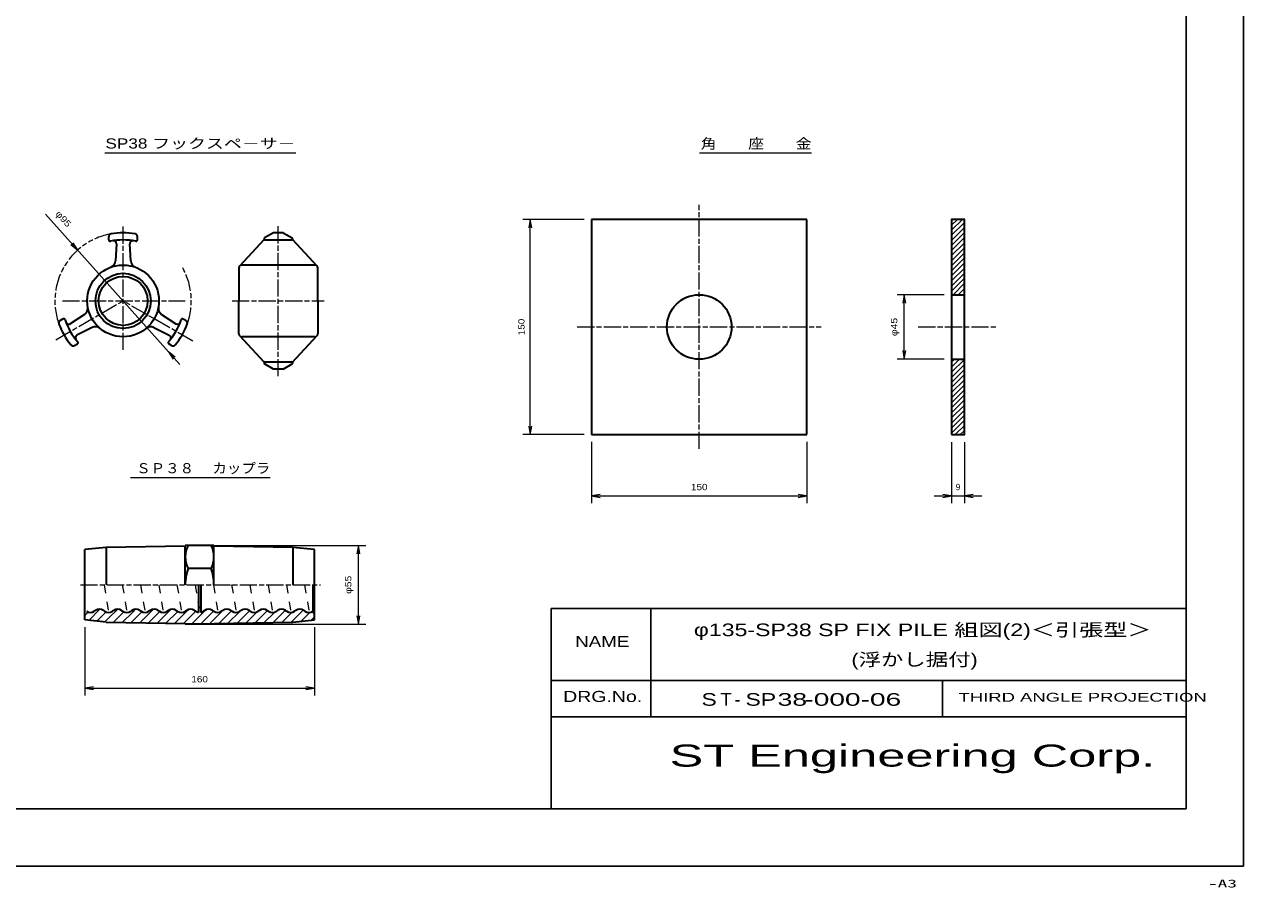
# Model space of a CAD drawing. Units: millimetres at full size, sheet at 1:1. Extents: x 0 to 1680, y -15 to 1188.
# Drawn here: x 831 to 1680, y -15 to 587 of the extents above; entities that cross this region are included whole.
import ezdxf
from ezdxf.enums import TextEntityAlignment as Align

# ---------------------------------------------------------------- set-up
doc = ezdxf.new("R2010")
doc.units = ezdxf.units.MM
for name, pattern in [('CHAIN', [18.5, 12, -1.5, 3.5, -1.5]), ('CHAIN_DOUBLE_DASH', [23.5, 12, -1.5, 3.5, -1.5, 3.5, -1.5]), ('DASHED_SPACED', [12, 6, -6])]:
    doc.linetypes.add(name, pattern=pattern)
for name, color, linetype, lineweight in [('1外形線', 7, 'Continuous', 35), ('2細線', 3, 'Continuous', 20), ('3隠れ線', 2, 'DASHED_SPACED', 13), ('4中心線', 1, 'CHAIN', 15), ('5想像線', 6, 'CHAIN_DOUBLE_DASH', 13), ('6寸法線', 4, 'Continuous', 13), ('7 枠・タイトル', 7, 'Continuous', 25), ('DEFPOINTS_8', 7, 'Continuous', 25)]:
    doc.layers.add(name, color=color, linetype=linetype, lineweight=lineweight)
doc.styles.add('Arial', font='')
doc.styles.add('txt', font='')
doc.styles.add('ＭＳ Ｐゴシック', font='')
doc.styles.get('Arial').set_extended_font_data('Arial')
doc.styles.get('txt').set_extended_font_data('txt')
doc.styles.get('ＭＳ Ｐゴシック').set_extended_font_data('MS PGothic')

# ---------------------------------------------------------------- blocks, each defined once
blk = doc.blocks.new('open_arrow')
at = {"color": 0, "linetype": 'Continuous', "lineweight": -2}
blk.add_lwpolyline([(7.5, 1.25), (0, 0), (7.5, -1.25)], dxfattribs=at)

msp = doc.modelspace()

# ---------------------------------------------------------------- linework, layer by layer
at = {"layer": '1外形線'}
for p, q in [((1225.735, 450.756), (1225.735, 300.756)), ((1375.735, 450.756), (1225.735, 450.756)), ((1375.735, 300.756), (1375.735, 450.756)), ((889.347, 436.47), (889.347, 438.702)), ((894.712, 433.753), (894.044, 421.81)), ((904.651, 421.81), (903.983, 433.753)), ((909.347, 436.47), (909.347, 438.702)), ((997.732, 436.638), (980.605, 418.325)), ((1004.134, 441.411), (997.888, 437.807)), ((998.27, 436.411), (1016.77, 436.411)), ((1010.905, 441.411), (1004.134, 441.411)), ((1010.905, 441.411), (1017.151, 437.807)), ((1017.307, 436.638), (1034.434, 418.325)), ((980.02, 416.911), (980.02, 393.911)), ((1033.02, 418.911), (982.02, 418.911)), ((1035.02, 393.911), (1035.02, 416.911)), ((980.02, 370.911), (980.02, 393.911)), ((1035.02, 393.911), (1035.02, 370.911)), ((1476.511, 398.256), (1485.511, 398.256)), ((872.526, 384.51), (862.517, 378.008)), ((926.16, 384.555), (936.169, 378.005)), ((855.542, 380.222), (857.477, 381.336)), ((877.829, 375.376), (867.155, 369.983)), ((920.856, 375.369), (931.533, 369.976)), ((943.137, 380.176), (941.204, 381.292)), ((997.732, 351.184), (980.605, 369.497)), ((1033.02, 368.911), (982.02, 368.911)), ((1017.307, 351.184), (1034.434, 369.497)), ((865.549, 362.864), (867.483, 363.98)), ((933.137, 362.855), (931.204, 363.972)), ((1004.134, 346.411), (997.888, 350.016)), ((998.27, 351.411), (1016.77, 351.411)), ((1010.905, 346.411), (1017.151, 350.016)), ((1476.511, 353.256), (1485.511, 353.256)), ((1010.905, 346.411), (1004.134, 346.411)), ((1225.735, 300.756), (1375.735, 300.756)), ((887.661, 222.123), (872.661, 220.623)), ((942.661, 223.123), (887.661, 222.123)), ((887.661, 222.123), (887.661, 196.123)), ((962.661, 223.623), (942.661, 223.623)), ((942.661, 196.123), (942.661, 223.623)), ((962.661, 196.123), (962.661, 223.623)), ((1017.661, 222.123), (962.661, 223.123)), ((1017.661, 222.123), (1017.661, 196.123)), ((1032.661, 220.623), (1017.661, 222.123)), ((872.661, 171.623), (872.661, 220.623)), ((1032.661, 171.623), (1032.661, 220.623)), ((960.661, 207.514), (944.661, 207.514)), ((951.911, 196.123), (951.911, 176.944)), ((953.411, 196.123), (953.411, 176.925)), ((1031.661, 176.673), (1031.661, 196.123)), ((951.911, 180.623), (953.411, 180.623)), ((887.661, 170.123), (872.661, 171.623)), ((880.151, 178.272), (879.247, 177.684)), ((885.597, 178.272), (886.501, 177.684)), ((887.661, 170.123), (942.661, 169.123)), ((892.851, 178.272), (891.947, 177.684)), ((898.297, 178.272), (899.201, 177.684)), ((905.551, 178.272), (904.647, 177.684)), ((910.997, 178.272), (911.901, 177.684)), ((918.251, 178.272), (917.347, 177.684)), ((923.697, 178.272), (924.601, 177.684)), ((930.951, 178.272), (930.047, 177.684)), ((936.397, 178.272), (937.301, 177.684)), ((943.651, 178.272), (942.747, 177.684)), ((949.097, 178.272), (950.001, 177.684)), ((956.225, 178.272), (955.321, 177.684)), ((961.671, 178.272), (962.575, 177.684)), ((962.661, 169.123), (1017.661, 170.123)), ((968.925, 178.272), (968.021, 177.684)), ((974.371, 178.272), (975.275, 177.684)), ((981.625, 178.272), (980.721, 177.684)), ((987.071, 178.272), (987.975, 177.684)), ((994.325, 178.272), (993.421, 177.684)), ((999.771, 178.272), (1000.675, 177.684)), ((1007.025, 178.272), (1006.121, 177.684)), ((1012.471, 178.272), (1013.375, 177.684)), ((1017.661, 170.123), (1032.661, 171.623)), ((1019.725, 178.272), (1018.821, 177.684)), ((1025.171, 178.272), (1026.075, 177.684)), ((1031.661, 177.775), (1031.521, 177.684)), ((1031.661, 176.673), (1032.661, 175.673)), ((942.661, 168.623), (942.661, 169.123)), ((962.661, 168.623), (942.661, 168.623)), ((962.661, 168.623), (962.661, 169.123))]:
    msp.add_line(p, q, dxfattribs=at)
msp.add_lwpolyline([(1476.511, 300.756), (1485.511, 300.756), (1485.511, 450.756), (1476.511, 450.756)], close=True, dxfattribs=at)
for centre, radius in [((899.347, 393.911), 25), ((899.347, 393.911), 19.245), ((899.347, 393.911), 17.045), ((1300.735, 375.756), 22.5)]:
    msp.add_circle(centre, radius, dxfattribs=at)
for centre, radius, start, end in [((891.347, 438.702), 2, 100.12662, 180), ((890.347, 436.47), 1, 180, 281.94054), ((899.347, 393.911), 42.5, 78.05946, 101.94054), ((899.347, 393.911), 47.5, 79.87338, 100.12662), ((892.715, 433.864), 2, 356.79773, 99.42516), ((905.979, 433.864), 2, 80.57484, 183.20227), ((907.347, 438.702), 2, 0, 79.87338), ((908.347, 436.47), 1, 258.05946, 0), ((998.27, 437.161), 0.75, 119.38061, 270), ((1016.77, 437.161), 0.75, 270, 60.61939), ((889.051, 422.089), 5, 290.07144, 356.79773), ((909.643, 422.089), 5, 183.20227, 249.92856), ((982.02, 416.911), 2, 90, 180), ((1033.02, 416.911), 2, 0, 90), ((869.803, 388.703), 5, 303.00732, 9.99778), ((928.898, 388.739), 5, 170.07144, 236.79773), ((856.541, 378.489), 2, 119.93961, 199.81299), ((899.347, 393.911), 47.5, 199.81299, 220.11194), ((857.976, 380.47), 1, 17.99907, 119.93961), ((899.347, 393.911), 42.5, 197.99907, 221.92586), ((861.428, 379.685), 2, 200.56422, 303.00732), ((880.083, 370.913), 5, 50.0497, 116.80383), ((918.602, 370.906), 5, 63.20227, 129.92856), ((899.347, 393.911), 42.5, 318.05946, 341.94054), ((899.347, 393.911), 47.5, 319.87338, 340.12662), ((937.264, 379.678), 2, 236.79773, 339.42516), ((940.704, 380.426), 1, 60, 161.94054), ((942.137, 378.444), 2, 340.12662, 60), ((868.057, 368.198), 2, 116.80383, 219.41184), ((866.983, 364.846), 1, 299.98531, 41.92586), ((931.704, 364.838), 1, 138.05946, 240), ((930.632, 368.191), 2, 320.57484, 63.20227), ((982.02, 370.911), 2, 180, 270), ((1033.02, 370.911), 2, 270, 0), ((864.549, 364.596), 2, 220.11194, 299.98531), ((934.137, 364.587), 2, 240, 319.87338), ((998.27, 350.661), 0.75, 90, 240.61939), ((1016.77, 350.661), 0.75, 299.38061, 90), ((959.88, 215.568), 17.219, 152.11024, 207.88976), ((945.442, 215.568), 17.219, 332.11024, 27.88976), ((976.099, 196.123), 33.438, 160.08312, 180), ((929.223, 196.123), 33.438, 0, 19.91688), ((882.874, 174.078), 5, 57.00469, 122.99531), ((895.574, 174.078), 5, 57.00469, 122.99531), ((908.274, 174.078), 5, 57.00469, 122.99531), ((920.974, 174.078), 5, 57.00469, 122.99531), ((933.674, 174.078), 5, 57.00469, 122.99531), ((946.374, 174.078), 5, 57.00469, 122.99531), ((958.948, 174.078), 5, 57.00469, 122.99531), ((971.648, 174.078), 5, 57.00469, 122.99531), ((984.348, 174.078), 5, 57.00469, 122.99531), ((997.048, 174.078), 5, 57.00469, 122.99531), ((1009.748, 174.078), 5, 57.00469, 122.99531), ((1022.448, 174.078), 5, 57.00469, 122.99531), ((876.524, 181.878), 5, 237.00469, 302.99531), ((889.224, 181.878), 5, 237.00469, 302.99531), ((901.924, 181.878), 5, 237.00469, 302.99531), ((914.624, 181.878), 5, 237.00469, 302.99531), ((927.324, 181.878), 5, 237.00469, 302.99531), ((940.024, 181.878), 5, 237.00469, 302.99531), ((952.724, 181.878), 5, 237.00469, 260.6437), ((952.598, 181.878), 5, 279.3563, 302.99531), ((965.298, 181.878), 5, 237.00469, 302.99531), ((977.998, 181.878), 5, 237.00469, 302.99531), ((990.698, 181.878), 5, 237.00469, 302.99531), ((1003.398, 181.878), 5, 237.00469, 302.99531), ((1016.098, 181.878), 5, 237.00469, 302.99531), ((1028.798, 181.878), 5, 237.00469, 302.99531)]:
    msp.add_arc(centre, radius, start, end, dxfattribs=at)
at = {"layer": '2細線'}
for p, q in [((1476.511, 450.239), (1477.028, 450.756)), ((1476.511, 446.704), (1480.563, 450.756)), ((1476.511, 443.168), (1484.099, 450.756)), ((1476.511, 439.633), (1485.511, 448.633)), ((1476.511, 436.097), (1485.511, 445.097)), ((1476.511, 432.562), (1485.511, 441.562)), ((1476.511, 429.026), (1485.511, 438.026)), ((1476.511, 425.49), (1485.511, 434.49)), ((1476.511, 421.955), (1485.511, 430.955)), ((1476.511, 418.419), (1485.511, 427.419)), ((1476.511, 414.884), (1485.511, 423.884)), ((1476.511, 411.348), (1485.511, 420.348)), ((1476.511, 407.813), (1485.511, 416.813)), ((1476.511, 404.277), (1485.511, 413.277)), ((1476.511, 400.742), (1485.511, 409.742)), ((1477.561, 398.256), (1485.511, 406.206)), ((1481.096, 398.256), (1485.511, 402.671)), ((1484.632, 398.256), (1485.511, 399.135)), ((1476.511, 351.244), (1478.523, 353.256)), ((1476.511, 347.709), (1482.058, 353.256)), ((1476.511, 344.173), (1485.511, 353.173)), ((1476.511, 340.638), (1485.511, 349.638)), ((1476.511, 337.102), (1485.511, 346.102)), ((1476.511, 333.567), (1485.511, 342.567)), ((1476.511, 330.031), (1485.511, 339.031)), ((1476.511, 326.495), (1485.511, 335.495)), ((1476.511, 322.96), (1485.511, 331.96)), ((1476.511, 319.424), (1485.511, 328.424)), ((1476.511, 315.889), (1485.511, 324.889)), ((1476.511, 312.353), (1485.511, 321.353)), ((1476.511, 308.818), (1485.511, 317.818)), ((1476.511, 305.282), (1485.511, 314.282)), ((1476.511, 301.747), (1485.511, 310.747)), ((1479.056, 300.756), (1485.511, 307.211)), ((1482.591, 300.756), (1485.511, 303.676)), ((875.463, 171.343), (883.189, 179.068)), ((889.269, 172.774), (895.573, 179.078)), ((906.284, 177.414), (907.936, 179.067)), ((910.943, 169.7), (920.272, 179.028)), ((923.097, 169.479), (932.574, 178.955)), ((935.25, 169.258), (944.824, 178.832)), ((946.99, 168.623), (957.085, 178.718)), ((951.911, 179.731), (952.803, 180.623)), ((959.364, 168.623), (969.151, 178.41)), ((1016.528, 170.102), (1024.875, 178.449)), ((872.661, 174.727), (875.037, 177.104)), ((881.088, 170.78), (887.494, 177.187)), ((886.713, 170.218), (889.269, 172.774)), ((892.713, 170.031), (899.961, 177.279)), ((898.79, 169.921), (906.284, 177.414)), ((904.867, 169.81), (906.962, 171.905)), ((906.962, 171.905), (912.438, 177.381)), ((917.02, 169.589), (924.923, 177.492)), ((929.173, 169.368), (937.417, 177.611)), ((941.327, 169.147), (949.918, 177.738)), ((953.177, 168.623), (962.371, 177.817)), ((966.114, 169.186), (974.874, 177.945)), ((972.416, 169.3), (980.946, 177.831)), ((978.718, 169.415), (987.376, 178.073)), ((985.019, 169.529), (992.859, 177.369)), ((991.321, 169.644), (999.879, 178.202)), ((997.623, 169.759), (1005.009, 177.145)), ((1003.925, 169.873), (1012.38, 178.329)), ((1010.226, 169.988), (1017.252, 177.013)), ((1023.3, 170.687), (1029.548, 176.934)), ((1030.174, 171.374), (1032.661, 173.861))]:
    msp.add_line(p, q, dxfattribs=at)
at = {"layer": '3隠れ線'}
for p, q in [((886.082, 196.123), (889.257, 176.878)), ((898.782, 196.123), (901.957, 176.878)), ((911.482, 196.123), (914.657, 176.878)), ((924.182, 196.123), (927.357, 176.878)), ((936.882, 196.123), (940.057, 176.878)), ((949.582, 196.123), (951.911, 182.009)), ((962.282, 196.123), (965.457, 176.88)), ((974.982, 196.123), (978.157, 176.88)), ((987.682, 196.123), (990.857, 176.88)), ((1000.382, 196.123), (1003.557, 176.88)), ((1013.082, 196.123), (1016.257, 176.88)), ((1025.782, 196.123), (1028.957, 176.88))]:
    msp.add_line(p, q, dxfattribs=at)
at = {"layer": '4中心線'}
for p, q in [((1300.735, 290.756), (1300.735, 460.756)), ((899.347, 359.769), (899.347, 445.968)), ((1007.385, 341.411), (1007.385, 446.411)), ((852.395, 366.871), (899.347, 393.911)), ((857.049, 393.911), (942.485, 393.911)), ((947.915, 365.871), (899.347, 393.911)), ((975.293, 393.911), (1039.477, 393.911)), ((1215.735, 375.756), (1385.735, 375.756)), ((1453.348, 375.756), (1508.749, 375.756)), ((869.615, 196.123), (1036.858, 196.123))]:
    msp.add_line(p, q, dxfattribs=at)
at = {"layer": '5想像線'}
for start, end in [(100.12662, 199.81299), (340.12662, 29.93801)]:
    msp.add_arc((899.347, 393.911), 47.5, start, end, dxfattribs=at)
at = {"layer": '6寸法線'}
for p, q in [((886.745, 497.131), (1019.727, 497.131)), ((1300.973, 497.131), (1379.027, 497.131)), ((938.974, 349.527), (845.309, 454.437)), ((1220.655, 450.756), (1177.948, 450.756)), ((1183.028, 300.756), (1183.028, 450.756)), ((1471.431, 398.256), (1438.54, 398.256)), ((1443.62, 353.256), (1443.62, 398.256)), ((1471.431, 353.256), (1438.54, 353.256)), ((1220.655, 300.756), (1177.948, 300.756)), ((1225.735, 295.676), (1225.735, 252.969)), ((1375.735, 295.676), (1375.735, 252.969)), ((1476.511, 295.614), (1476.511, 252.969)), ((1485.511, 295.614), (1485.511, 252.969)), ((904.582, 270.855), (1001.891, 270.855)), ((1225.735, 258.049), (1375.735, 258.049)), ((1464.511, 258.049), (1497.511, 258.049)), ((957.741, 223.623), (1068.387, 223.623)), ((1063.307, 168.623), (1063.307, 223.623)), ((872.661, 166.543), (872.661, 119.051)), ((957.741, 168.623), (1068.387, 168.623)), ((1032.661, 166.543), (1032.661, 119.051)), ((872.661, 124.131), (1032.661, 124.131))]:
    msp.add_line(p, q, dxfattribs=at)
at = {"layer": '7 枠・タイトル'}
for p, q in [((1640, 1148), (1640, 40)), ((1197.682, 179.696), (1197.682, 40)), ((1197.682, 179.696), (1640, 179.696)), ((1267.053, 179.696), (1267.053, 104.244)), ((1197.682, 129.394), (1640, 129.394)), ((1470.131, 129.394), (1470.131, 104.244)), ((1197.682, 104.244), (1640, 104.244)), ((40, 40), (1640, 40))]:
    msp.add_line(p, q, dxfattribs=at)
at = {"layer": 'DEFPOINTS_8'}
for p in [(1680, 1188), (0, 0)]:
    msp.add_line(p, (1680, 0), dxfattribs=at)

# ---------------------------------------------------------------- block references
at = {"layer": '6寸法線', "xscale": 0.8, "yscale": 0.8}
for p, rotation in [((1183.028, 450.756), 270), ((867.712, 429.344), 131.8), ((1443.62, 398.256), 270), ((930.982, 358.478), 311.8), ((1443.62, 353.256), 90), ((1183.028, 300.756), 90), ((1375.735, 258.049), 180), ((1476.511, 258.049), 180), ((1063.307, 223.623), 270), ((1063.307, 168.623), 90), ((1032.661, 124.131), 180)]:
    msp.add_blockref('open_arrow', p, dxfattribs=dict(at, rotation=rotation))
for p in [(1225.735, 258.049), (1485.511, 258.049), (872.661, 124.131)]:
    msp.add_blockref('open_arrow', p, dxfattribs=at)

# ---------------------------------------------------------------- texts
at = {"layer": '6寸法線', "style": 'ＭＳ Ｐゴシック'}
for s, height, width, p in [('SP38 フックスペ－サ－', 7.038, 1.3, (953.236, 503.622)), ('150', 4.399, 1.2, (1300.735, 264.249)), ('160', 4.399, 1.2, (952.661, 130.331))]:
    msp.add_text(s, height=height, dxfattribs=dict(at, width=width)).set_placement(p, align=Align.MIDDLE_CENTER)
for s, width, p in [('角\u3000\u3000座\u3000\u3000金', 1.15, (1379.027, 503.513)), ('ＳＰ３８\u3000 カップラ', 1.05, (1001.891, 277.373))]:
    msp.add_text(s, height=7.038, dxfattribs=dict(at, width=width)).set_placement(p, align=Align.MIDDLE_RIGHT)
for s, rotation, width, p in [('φ95', 311.759, 1.25, (857.814, 451.097)), ('150', 90, 1.2, (1176.828, 375.756)), ('φ45', 90, 1.25, (1436.517, 375.756)), ('φ55', 90, 1.25, (1056.203, 196.123))]:
    msp.add_text(s, height=4.399, rotation=rotation, dxfattribs=dict(at, width=width)).set_placement(p, align=Align.MIDDLE_CENTER)
msp.add_text('9', height=4.399, dxfattribs=at).set_placement((1481.011, 264.249), align=Align.MIDDLE_CENTER)
at = {"layer": '7 枠・タイトル'}
for s, style, width, p in [('φ135-SP38 SP FIX PILE 組図(2)＜引張型＞', 'ＭＳ Ｐゴシック', 1.4, (1296.978, 157.706)), ('(浮かし据付)', 'ＭＳ Ｐゴシック', 1.3, (1406.775, 137.036)), ('S', 'Arial', 1.3, (1302.301, 109.223)), ('SP', 'Arial', 1.3, (1332.983, 109.223)), ('38', 'Arial', 1.5, (1355.346, 109.223)), ('-000-06', 'ＭＳ Ｐゴシック', 1.7, (1373.992, 109.223))]:
    msp.add_text(s, height=8.798, dxfattribs=dict(at, style=style, width=width)).set_placement(p, align=Align.BOTTOM_LEFT)
at = {"layer": '7 枠・タイトル', "style": 'ＭＳ Ｐゴシック'}
for s, height, width, p in [('NAME', 7.683, 1.3, (1214.305, 160.45)), ('DRG.No.', 7.683, 1.35, (1205.966, 122.182)), ('THIRD ANGLE PROJECTION', 6.146, 1.6, (1481.382, 120.841)), ('ST Engineering Corp.', 15.37, 1.75, (1280.076, 84.825))]:
    msp.add_text(s, height=height, dxfattribs=dict(at, width=width)).set_placement(p, align=Align.TOP_LEFT)
msp.add_text('Ｔ-', height=8.798, dxfattribs=at).set_placement((1313.483, 109.223), align=Align.BOTTOM_LEFT)
at = {"layer": 'DEFPOINTS_8', "style": 'txt', "width": 1.8}
msp.add_text('-A3', height=5.499, dxfattribs=at).set_placement((1655.193, -16.402), align=Align.BOTTOM_LEFT)

doc.saveas('drawing.dxf')
